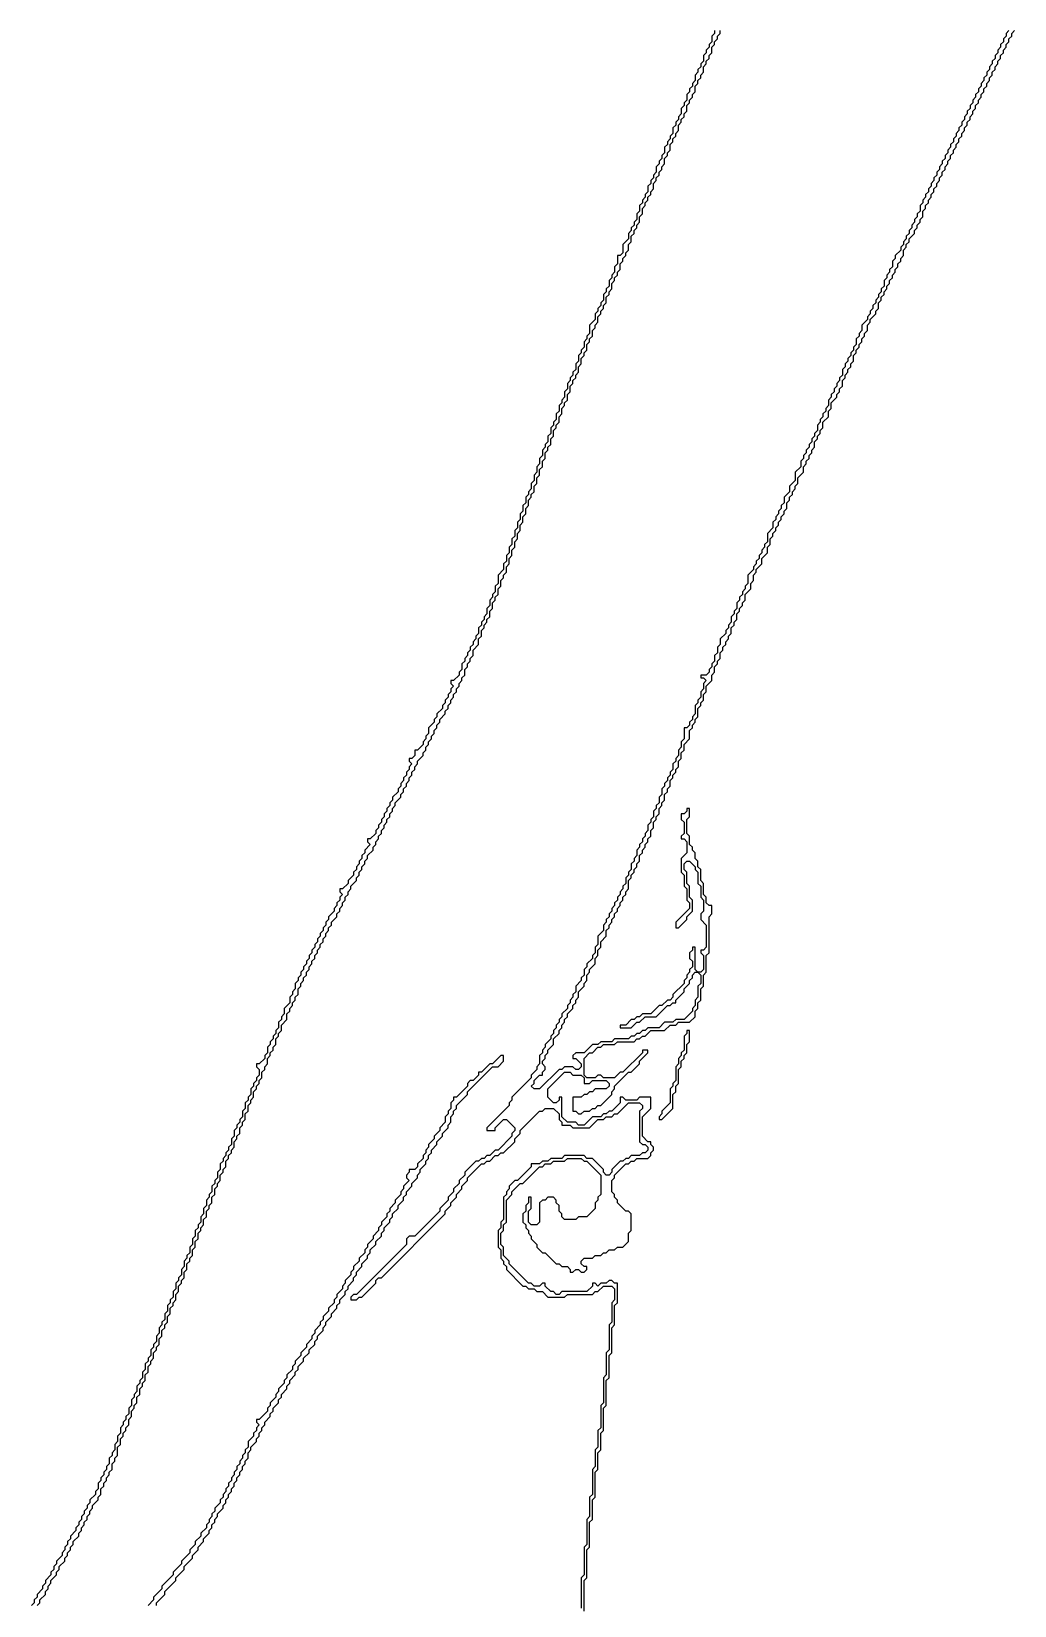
# Model space of a CAD drawing. Header units: metres. Extents: x 0 to 500, y 0 to 703.
# Drawn here: x 151.1 to 195.4, y 175.4 to 246.2 of the extents above; entities that cross this region are included whole.
import ezdxf

# ---------------------------------------------------------------- set-up
doc = ezdxf.new("R2010")
doc.units = ezdxf.units.M

msp = doc.modelspace()

# ---------------------------------------------------------------- linework, layer by layer
for points in [[(181.875, 246.25), (181.875, 246.125), (181.75, 246), (181.75, 245.75), (181.625, 245.625), (181.625, 245.5), (181.5, 245.375), (181.5, 245.25), (181.375, 245.125), (181.375, 244.875), (181.25, 244.75), (181.25, 244.625), (181.125, 244.5), (181.125, 244.375), (181, 244.25), (181, 244), (180.875, 243.875), (180.875, 243.75), (180.75, 243.625), (180.75, 243.5), (180.625, 243.375), (180.625, 243.125), (180.5, 243), (180.5, 242.875), (180.375, 242.75), (180.375, 242.5), (180.25, 242.375), (180.25, 242.25), (180.125, 242.125), (180.125, 242), (180, 241.875), (180, 241.625), (179.875, 241.5), (179.875, 241.375), (179.75, 241.25), (179.75, 241.125), (179.625, 241), (179.625, 240.75), (179.5, 240.625), (179.5, 240.5), (179.375, 240.375), (179.375, 240.25), (179.25, 240.125), (179.25, 239.875), (179.125, 239.75), (179.125, 239.625), (179, 239.5), (179, 239.375), (178.875, 239.25), (178.875, 239), (178.75, 238.875), (178.75, 238.75), (178.625, 238.625), (178.625, 238.5), (178.5, 238.375), (178.5, 238.125), (178.375, 238), (178.375, 237.75), (178.25, 237.625), (178.25, 237.5), (178.125, 237.375), (178.125, 237.25), (178, 237.125), (178, 236.875), (177.75, 236.625), (177.75, 236.25), (177.625, 236.125), (177.5, 236.125), (177.5, 235.75), (177.375, 235.625), (177.375, 235.375), (177.25, 235.25), (177.25, 235.125), (177.125, 235), (177.125, 234.75), (177, 234.625), (177, 234.5), (176.875, 234.375), (176.875, 234.125), (176.75, 234), (176.75, 233.875), (176.625, 233.75), (176.625, 233.625), (176.5, 233.5), (176.5, 233.25), (176.25, 233), (176.25, 232.625), (176.125, 232.5), (176.125, 232.375), (176, 232.25), (176, 232), (175.875, 231.875), (175.875, 231.75), (175.75, 231.625), (175.75, 231.375), (175.625, 231.25), (175.625, 231), (175.5, 230.875), (175.5, 230.75), (175.375, 230.625), (175.375, 230.5), (175.25, 230.375), (175.25, 230.125), (175.125, 230), (175.125, 229.75), (175, 229.625), (175, 229.5), (174.875, 229.375), (174.875, 229.125), (174.75, 229), (174.75, 228.75), (174.625, 228.625), (174.625, 228.5), (174.5, 228.375), (174.5, 228.125), (174.375, 228), (174.375, 227.75), (174.25, 227.625), (174.25, 227.5), (174.125, 227.375), (174.125, 227.125), (174, 227), (174, 226.75), (173.875, 226.625), (173.875, 226.375), (173.75, 226.25), (173.75, 226), (173.625, 225.875), (173.625, 225.625), (173.5, 225.5), (173.5, 225.375), (173.375, 225.25), (173.375, 225), (173.25, 224.875), (173.25, 224.625), (173.125, 224.5), (173.125, 224.25), (173, 224.125), (173, 223.875), (172.875, 223.75), (172.875, 223.5), (172.75, 223.375), (172.75, 223.125), (172.625, 223), (172.625, 222.75), (172.5, 222.625), (172.5, 222.375), (172.375, 222.25), (172.375, 222), (172.125, 221.75), (172.125, 221.375), (172, 221.25), (172, 221), (171.875, 220.875), (171.875, 220.75), (171.75, 220.625), (171.75, 220.375), (171.625, 220.25), (171.625, 220), (171.5, 219.875), (171.5, 219.75), (171.375, 219.625), (171.375, 219.5), (171.25, 219.375), (171.25, 219.125), (171.125, 219), (171.125, 218.875), (171, 218.75), (171, 218.625), (170.875, 218.5), (170.875, 218.375), (170.75, 218.25), (170.75, 218.125), (170.625, 218), (170.625, 217.875), (170.5, 217.75), (170.5, 217.5), (170.375, 217.375), (170.375, 217.25), (170.125, 217), (170, 217), (170, 216.875), (170.125, 216.75), (170, 216.625), (170, 216.5), (169.875, 216.375), (169.875, 216.25), (169.75, 216.125), (169.75, 216), (169.625, 215.875), (169.625, 215.75), (169.375, 215.5), (169.375, 215.375), (169.25, 215.25), (169.25, 215.125), (169, 214.875), (169, 214.625), (168.875, 214.5), (168.875, 214.375), (168.75, 214.25), (168.75, 214.125), (168.5, 213.875), (168.375, 213.875), (168.375, 213.625), (168.25, 213.5), (168.125, 213.5), (168.125, 213.375), (168.25, 213.25), (168.125, 213.125), (168.125, 213), (168, 212.875), (168, 212.75), (167.875, 212.625), (167.875, 212.5), (167.75, 212.375), (167.75, 212.25), (167.625, 212.125), (167.625, 212), (167.375, 211.75), (167.375, 211.625), (167.25, 211.5), (167.25, 211.375), (167.125, 211.25), (167.125, 211.125), (167, 211), (167, 210.875), (166.875, 210.75), (166.875, 210.625), (166.75, 210.5), (166.75, 210.375), (166.625, 210.25), (166.625, 210.125), (166.375, 209.875), (166.25, 209.875), (166.25, 209.75), (166.375, 209.625), (166.125, 209.375), (166.125, 209.25), (166, 209.125), (166, 209), (165.875, 208.875), (165.875, 208.75), (165.75, 208.625), (165.75, 208.5), (165.625, 208.375), (165.625, 208.25), (165.375, 208), (165.375, 207.875), (165.125, 207.625), (165, 207.625), (165, 207.5), (165.125, 207.375), (165, 207.25), (165, 207.125), (164.875, 207), (164.875, 206.875), (164.75, 206.75), (164.75, 206.625), (164.5, 206.375), (164.5, 206.25), (164.375, 206.125), (164.375, 206), (164.25, 205.875), (164.25, 205.75), (164.125, 205.625), (164.125, 205.5), (164, 205.375), (164, 205.25), (163.875, 205.125), (163.875, 205), (163.75, 204.875), (163.75, 204.75), (163.625, 204.625), (163.625, 204.5), (163.5, 204.375), (163.5, 204.25), (163.375, 204.125), (163.375, 204), (163.25, 203.875), (163.25, 203.75), (163.125, 203.625), (163.125, 203.5), (163, 203.375), (163, 203.125), (162.875, 203), (162.875, 202.875), (162.75, 202.75), (162.75, 202.5), (162.5, 202.25), (162.5, 202), (162.375, 201.875), (162.375, 201.75), (162.25, 201.625), (162.25, 201.375), (162.125, 201.25), (162.125, 201.125), (162, 201), (162, 200.875), (161.875, 200.75), (161.875, 200.625), (161.75, 200.5), (161.75, 200.25), (161.625, 200.125), (161.625, 200), (161.375, 199.75), (161.25, 199.75), (161.25, 199.625), (161.375, 199.5), (161.375, 199.25), (161.25, 199.125), (161.25, 199), (161.125, 198.875), (161.125, 198.75), (161, 198.625), (161, 198.375), (160.875, 198.25), (160.875, 198.125), (160.75, 198), (160.75, 197.75), (160.625, 197.625), (160.625, 197.375), (160.5, 197.25), (160.5, 197.125), (160.375, 197), (160.375, 196.875), (160.25, 196.75), (160.25, 196.5), (160.125, 196.375), (160.125, 196.125), (160, 196), (160, 195.875), (159.875, 195.75), (159.875, 195.625), (159.75, 195.5), (159.75, 195.375), (159.625, 195.25), (159.625, 195), (159.5, 194.875), (159.5, 194.625), (159.375, 194.5), (159.375, 194.375), (159.25, 194.25), (159.25, 194), (159.125, 193.875), (159.125, 193.75), (159, 193.625), (159, 193.375), (158.875, 193.25), (158.875, 193), (158.75, 192.875), (158.75, 192.625), (158.625, 192.5), (158.625, 192.375), (158.5, 192.25), (158.5, 192), (158.375, 191.875), (158.375, 191.625), (158.25, 191.5), (158.25, 191.25), (158.125, 191.125), (158.125, 191), (158, 190.875), (158, 190.625), (157.875, 190.5), (157.875, 190.25), (157.75, 190.125), (157.75, 190), (157.625, 189.875), (157.625, 189.625), (157.5, 189.5), (157.5, 189.25), (157.375, 189.125), (157.375, 189), (157.25, 188.875), (157.25, 188.625), (157.125, 188.5), (157.125, 188.25), (157, 188.125), (157, 188), (156.875, 187.875), (156.875, 187.625), (156.75, 187.5), (156.75, 187.25), (156.625, 187.125), (156.625, 187), (156.5, 186.875), (156.5, 186.625), (156.375, 186.5), (156.375, 186.375), (156.25, 186.25), (156.25, 186), (156.125, 185.875), (156.125, 185.625), (156, 185.5), (156, 185.375), (155.875, 185.25), (155.875, 185), (155.75, 184.875), (155.75, 184.75), (155.625, 184.625), (155.625, 184.375), (155.5, 184.25), (155.5, 184), (155.375, 183.875), (155.375, 183.75), (155.25, 183.625), (155.25, 183.5), (155.125, 183.375), (155.125, 183.125), (155, 183), (155, 182.75), (154.875, 182.625), (154.875, 182.375), (154.75, 182.25), (154.75, 182.125), (154.625, 182), (154.625, 181.75), (154.5, 181.625), (154.5, 181.5), (154.375, 181.375), (154.375, 181.25), (154.25, 181.125), (154.25, 181), (154.125, 180.875), (154.125, 180.625), (154, 180.5), (154, 180.375), (153.75, 180.125), (153.75, 180), (153.625, 179.875), (153.625, 179.75), (153.5, 179.625), (153.5, 179.5), (153.375, 179.375), (153.375, 179.25), (153.25, 179.125), (153.25, 179), (153.125, 178.875), (153.125, 178.75), (152.875, 178.5), (152.875, 178.375), (152.75, 178.25), (152.75, 178.125), (152.625, 178), (152.625, 177.875), (152.5, 177.75), (152.5, 177.625), (152.25, 177.375), (152.25, 177.25), (152.125, 177.125), (152.125, 177), (152, 176.875), (152, 176.75), (151.75, 176.5), (151.75, 176.375), (151.625, 176.25), (151.625, 176.125), (151.375, 175.875), (151.375, 175.75), (151.25, 175.625), (151.25, 175.5), (151.125, 175.375)], [(151.375, 175.375), (151.5, 175.5), (151.5, 175.625), (151.75, 175.875), (151.75, 176), (151.875, 176.125), (151.875, 176.25), (152, 176.375), (152, 176.5), (152.25, 176.75), (152.25, 176.875), (152.375, 177), (152.375, 177.125), (152.625, 177.375), (152.625, 177.5), (152.75, 177.625), (152.75, 177.75), (152.875, 177.875), (152.875, 178), (153, 178.125), (153, 178.25), (153.25, 178.5), (153.25, 178.625), (153.375, 178.75), (153.375, 178.875), (153.5, 179), (153.5, 179.125), (153.625, 179.25), (153.625, 179.375), (153.75, 179.5), (153.75, 179.625), (153.875, 179.75), (153.875, 179.875), (154.125, 180.125), (154.125, 180.25), (154.25, 180.375), (154.25, 180.625), (154.375, 180.75), (154.375, 180.875), (154.5, 181), (154.5, 181.125), (154.625, 181.25), (154.625, 181.375), (154.75, 181.5), (154.75, 181.75), (154.875, 181.875), (154.875, 182), (155, 182.125), (155, 182.5), (155.125, 182.625), (155.125, 182.875), (155.25, 183), (155.25, 183.125), (155.375, 183.25), (155.375, 183.375), (155.5, 183.5), (155.5, 183.75), (155.625, 183.875), (155.625, 184.125), (155.75, 184.25), (155.75, 184.375), (155.875, 184.5), (155.875, 184.75), (156, 184.875), (156, 185.125), (156.125, 185.25), (156.125, 185.375), (156.25, 185.5), (156.25, 185.75), (156.375, 185.875), (156.375, 186.125), (156.5, 186.25), (156.5, 186.375), (156.625, 186.5), (156.625, 186.75), (156.75, 186.875), (156.75, 187), (156.875, 187.125), (156.875, 187.375), (157, 187.5), (157, 187.75), (157.125, 187.875), (157.125, 188), (157.25, 188.125), (157.25, 188.375), (157.375, 188.5), (157.375, 188.75), (157.5, 188.875), (157.5, 189), (157.625, 189.125), (157.625, 189.375), (157.75, 189.5), (157.75, 189.75), (157.875, 189.875), (157.875, 190), (158, 190.125), (158, 190.375), (158.125, 190.5), (158.125, 190.75), (158.25, 190.875), (158.25, 191), (158.375, 191.125), (158.375, 191.375), (158.5, 191.5), (158.5, 191.75), (158.625, 191.875), (158.625, 192.125), (158.75, 192.25), (158.75, 192.375), (158.875, 192.5), (158.875, 192.75), (159, 192.875), (159, 193.125), (159.125, 193.25), (159.125, 193.375), (159.25, 193.5), (159.25, 193.75), (159.375, 193.875), (159.375, 194.125), (159.5, 194.25), (159.5, 194.375), (159.625, 194.5), (159.625, 194.75), (159.75, 194.875), (159.75, 195), (159.875, 195.125), (159.875, 195.375), (160, 195.5), (160, 195.625), (160.125, 195.75), (160.125, 195.875), (160.25, 196), (160.25, 196.25), (160.375, 196.375), (160.375, 196.5), (160.5, 196.625), (160.5, 196.875), (160.625, 197), (160.625, 197.125), (160.75, 197.25), (160.75, 197.5), (160.875, 197.625), (160.875, 197.875), (161, 198), (161, 198.125), (161.125, 198.25), (161.125, 198.5), (161.25, 198.625), (161.25, 198.75), (161.375, 198.875), (161.375, 199), (161.5, 199.125), (161.5, 199.375), (161.625, 199.5), (161.625, 199.625), (161.75, 199.75), (161.75, 200), (161.875, 200.125), (161.875, 200.25), (162, 200.375), (162, 200.5), (162.125, 200.625), (162.125, 200.875), (162.25, 201), (162.25, 201.125), (162.375, 201.25), (162.375, 201.5), (162.625, 201.75), (162.625, 202), (162.75, 202.125), (162.75, 202.25), (162.875, 202.375), (162.875, 202.5), (163, 202.625), (163, 202.75), (163.125, 202.875), (163.125, 203.125), (163.25, 203.25), (163.25, 203.375), (163.375, 203.5), (163.375, 203.625), (163.5, 203.75), (163.5, 203.875), (163.625, 204), (163.625, 204.125), (163.75, 204.25), (163.75, 204.375), (163.875, 204.5), (163.875, 204.625), (164, 204.75), (164, 204.875), (164.125, 205), (164.125, 205.125), (164.25, 205.25), (164.25, 205.375), (164.375, 205.5), (164.375, 205.625), (164.5, 205.75), (164.5, 205.875), (164.625, 206), (164.625, 206.125), (164.875, 206.375), (164.875, 206.5), (165, 206.625), (165, 206.75), (165.125, 206.875), (165.125, 207), (165.25, 207.125), (165.25, 207.25), (165.375, 207.375), (165.375, 207.5), (165.5, 207.625), (165.5, 207.75), (165.75, 208), (165.75, 208.125), (165.875, 208.25), (165.875, 208.375), (166, 208.5), (166, 208.625), (166.125, 208.75), (166.125, 208.875), (166.25, 209), (166.25, 209.125), (166.5, 209.375), (166.5, 209.5), (166.625, 209.625), (166.625, 209.75), (166.75, 209.875), (166.75, 210), (166.875, 210.125), (166.875, 210.25), (167, 210.375), (167, 210.5), (167.125, 210.625), (167.125, 210.75), (167.25, 210.875), (167.25, 211), (167.375, 211.125), (167.375, 211.25), (167.5, 211.375), (167.5, 211.5), (167.75, 211.75), (167.75, 211.875), (167.875, 212), (167.875, 212.125), (168, 212.25), (168, 212.375), (168.125, 212.5), (168.125, 212.625), (168.25, 212.75), (168.25, 212.875), (168.375, 213), (168.375, 213.125), (168.5, 213.25), (168.5, 213.375), (168.75, 213.625), (168.75, 213.75), (168.875, 213.875), (168.875, 214), (169, 214.125), (169, 214.25), (169.125, 214.375), (169.125, 214.5), (169.25, 214.625), (169.25, 214.75), (169.375, 214.875), (169.375, 215), (169.5, 215.125), (169.5, 215.25), (169.75, 215.5), (169.75, 215.625), (169.875, 215.75), (169.875, 215.875), (170, 216), (170, 216.125), (170.125, 216.25), (170.125, 216.375), (170.25, 216.5), (170.25, 216.625), (170.375, 216.75), (170.375, 216.875), (170.5, 217), (170.5, 217.125), (170.625, 217.25), (170.625, 217.5), (170.75, 217.625), (170.75, 217.75), (170.875, 217.875), (170.875, 218), (171, 218.125), (171, 218.375), (171.25, 218.625), (171.25, 218.875), (171.375, 219), (171.375, 219.25), (171.5, 219.375), (171.5, 219.5), (171.625, 219.625), (171.625, 219.75), (171.75, 219.875), (171.75, 220.125), (171.875, 220.25), (171.875, 220.5), (172, 220.625), (172, 220.75), (172.125, 220.875), (172.125, 221.125), (172.25, 221.25), (172.25, 221.5), (172.375, 221.625), (172.375, 221.75), (172.5, 221.875), (172.5, 222.125), (172.625, 222.25), (172.625, 222.5), (172.75, 222.625), (172.75, 222.875), (172.875, 223), (172.875, 223.25), (173, 223.375), (173, 223.625), (173.125, 223.75), (173.125, 224), (173.25, 224.125), (173.25, 224.375), (173.375, 224.5), (173.375, 224.75), (173.5, 224.875), (173.5, 225.125), (173.625, 225.25), (173.625, 225.375), (173.75, 225.5), (173.75, 225.75), (173.875, 225.875), (173.875, 226.125), (174, 226.25), (174, 226.5), (174.125, 226.625), (174.125, 226.875), (174.25, 227), (174.25, 227.25), (174.375, 227.375), (174.375, 227.5), (174.5, 227.625), (174.5, 227.875), (174.625, 228), (174.625, 228.25), (174.75, 228.375), (174.75, 228.5), (174.875, 228.625), (174.875, 228.875), (175, 229), (175, 229.25), (175.125, 229.375), (175.125, 229.5), (175.25, 229.625), (175.25, 229.875), (175.375, 230), (175.375, 230.25), (175.5, 230.375), (175.5, 230.5), (175.625, 230.625), (175.625, 230.75), (175.75, 230.875), (175.75, 231.125), (175.875, 231.25), (175.875, 231.5), (176, 231.625), (176, 231.75), (176.125, 231.875), (176.125, 232.125), (176.25, 232.25), (176.25, 232.375), (176.375, 232.5), (176.375, 232.75), (176.5, 232.875), (176.5, 233), (176.625, 233.125), (176.625, 233.375), (176.75, 233.5), (176.75, 233.625), (176.875, 233.75), (176.875, 233.875), (177, 234), (177, 234.25), (177.125, 234.375), (177.125, 234.5), (177.25, 234.625), (177.25, 234.875), (177.375, 235), (177.375, 235.125), (177.5, 235.25), (177.5, 235.375), (177.625, 235.5), (177.625, 235.75), (177.75, 235.875), (177.75, 236), (177.875, 236.125), (177.875, 236.25), (178, 236.375), (178, 236.625), (178.125, 236.75), (178.125, 237), (178.25, 237.125), (178.25, 237.25), (178.375, 237.375), (178.375, 237.5), (178.5, 237.625), (178.5, 237.875), (178.625, 238), (178.625, 238.25), (178.75, 238.375), (178.75, 238.5), (178.875, 238.625), (178.875, 238.75), (179, 238.875), (179, 239), (179.125, 239.125), (179.125, 239.375), (179.25, 239.5), (179.25, 239.625), (179.375, 239.75), (179.375, 239.875), (179.5, 240), (179.5, 240.125), (179.625, 240.25), (179.625, 240.5), (179.75, 240.625), (179.75, 240.75), (179.875, 240.875), (179.875, 241.125), (180, 241.25), (180, 241.375), (180.125, 241.5), (180.125, 241.625), (180.25, 241.75), (180.25, 242), (180.375, 242.125), (180.375, 242.25), (180.5, 242.375), (180.5, 242.5), (180.625, 242.625), (180.625, 242.875), (180.75, 243), (180.75, 243.125), (180.875, 243.25), (180.875, 243.375), (181, 243.5), (181, 243.75), (181.125, 243.875), (181.125, 244), (181.25, 244.125), (181.25, 244.25), (181.375, 244.375), (181.375, 244.625), (181.5, 244.75), (181.5, 244.875), (181.625, 245), (181.625, 245.125), (181.75, 245.25), (181.75, 245.5), (181.875, 245.625), (181.875, 245.75), (182, 245.875), (182, 246), (182.125, 246.125), (182.125, 246.25)], [(195.125, 246.25), (195, 246.125), (195, 246), (194.875, 245.875), (194.875, 245.75), (194.75, 245.625), (194.75, 245.5), (194.625, 245.375), (194.625, 245.25), (194.5, 245.125), (194.5, 245), (194.375, 244.875), (194.375, 244.75), (194.25, 244.625), (194.25, 244.5), (194.125, 244.375), (194.125, 244.25), (194, 244.125), (194, 244), (193.875, 243.875), (193.875, 243.75), (193.75, 243.625), (193.75, 243.5), (193.625, 243.375), (193.625, 243.25), (193.5, 243.125), (193.5, 243), (193.375, 242.875), (193.375, 242.75), (193.25, 242.625), (193.25, 242.5), (193.125, 242.375), (193.125, 242.25), (193, 242.125), (193, 242), (192.875, 241.875), (192.875, 241.75), (192.75, 241.625), (192.75, 241.5), (192.625, 241.375), (192.625, 241.25), (192.5, 241.125), (192.5, 241), (192.375, 240.875), (192.375, 240.75), (192.25, 240.625), (192.25, 240.5), (192.125, 240.375), (192.125, 240.25), (192, 240.125), (192, 240), (191.875, 239.875), (191.875, 239.75), (191.75, 239.625), (191.75, 239.5), (191.625, 239.375), (191.625, 239.25), (191.5, 239.125), (191.5, 239), (191.375, 238.875), (191.375, 238.75), (191.25, 238.625), (191.25, 238.5), (191.125, 238.375), (191.125, 238.125), (191, 238), (191, 237.875), (190.875, 237.75), (190.875, 237.625), (190.75, 237.5), (190.75, 237.375), (190.625, 237.25), (190.625, 237.125), (190.5, 237), (190.5, 236.875), (190.375, 236.75), (190.375, 236.625), (190.25, 236.5), (190.25, 236.375), (190, 236.125), (190, 236), (189.875, 235.875), (189.875, 235.625), (189.75, 235.5), (189.75, 235.375), (189.625, 235.25), (189.625, 235.125), (189.5, 235), (189.5, 234.75), (189.375, 234.625), (189.375, 234.5), (189.25, 234.375), (189.25, 234.25), (189.125, 234.125), (189.125, 234), (189, 233.875), (189, 233.75), (188.875, 233.625), (188.875, 233.5), (188.75, 233.375), (188.75, 233.25), (188.5, 233), (188.5, 232.75), (188.375, 232.625), (188.375, 232.5), (188.25, 232.375), (188.25, 232.125), (188.125, 232), (188.125, 231.875), (188, 231.75), (188, 231.625), (187.875, 231.5), (187.875, 231.375), (187.75, 231.25), (187.75, 231.125), (187.625, 231), (187.625, 230.75), (187.5, 230.625), (187.5, 230.5), (187.375, 230.375), (187.375, 230.25), (187.25, 230.125), (187.25, 230), (187.125, 229.875), (187.125, 229.75), (187, 229.625), (187, 229.375), (186.875, 229.25), (186.875, 229.125), (186.75, 229), (186.75, 228.875), (186.625, 228.75), (186.625, 228.625), (186.5, 228.5), (186.5, 228.25), (186.375, 228.125), (186.375, 228), (186.25, 227.875), (186.25, 227.75), (186.125, 227.625), (186.125, 227.5), (186, 227.375), (186, 227.25), (185.875, 227.125), (185.875, 227), (185.75, 226.875), (185.75, 226.625), (185.5, 226.375), (185.5, 226), (185.25, 225.75), (185.25, 225.5), (185, 225.25), (185, 225), (184.875, 224.875), (184.875, 224.75), (184.75, 224.625), (184.75, 224.5), (184.625, 224.375), (184.625, 224.25), (184.5, 224.125), (184.5, 223.875), (184.25, 223.625), (184.25, 223.25), (184.125, 223.125), (184.125, 223), (184, 222.875), (184, 222.75), (183.875, 222.625), (183.875, 222.5), (183.75, 222.375), (183.75, 222.25), (183.625, 222.125), (183.625, 222), (183.375, 221.75), (183.375, 221.375), (183.25, 221.25), (183.25, 221.125), (183.125, 221), (183.125, 220.875), (183, 220.75), (183, 220.625), (182.875, 220.5), (182.875, 220.25), (182.75, 220.125), (182.75, 220), (182.625, 219.875), (182.625, 219.625), (182.5, 219.5), (182.5, 219.375), (182.375, 219.25), (182.375, 219.125), (182.125, 218.875), (182.125, 218.625), (182, 218.5), (182, 218.25), (181.875, 218.125), (181.875, 217.875), (181.75, 217.75), (181.75, 217.625), (181.625, 217.5), (181.625, 217.375), (181.5, 217.25), (181.25, 217.25), (181.25, 217.125), (181.375, 217.125), (181.5, 217), (181.375, 216.875), (181.375, 216.625), (181.25, 216.5), (181.25, 216.25), (181.125, 216.125), (181.125, 216), (181, 215.875), (181, 215.5), (180.875, 215.375), (180.875, 215.25), (180.75, 215.125), (180.75, 215), (180.625, 214.875), (180.5, 214.875), (180.5, 214.375), (180.375, 214.25), (180.375, 214), (180.25, 213.875), (180.25, 213.625), (180.125, 213.5), (180.125, 213.375), (180, 213.25), (180, 213), (179.875, 212.875), (179.875, 212.75), (179.75, 212.625), (179.75, 212.5), (179.625, 212.375), (179.625, 212.25), (179.5, 212.125), (179.5, 211.875), (179.375, 211.75), (179.375, 211.5), (179.25, 211.375), (179.25, 211.25), (179.125, 211.125), (179.125, 210.875), (179, 210.75), (179, 210.625), (178.875, 210.5), (178.875, 210.25), (178.75, 210.125), (178.75, 210), (178.625, 209.875), (178.625, 209.75), (178.5, 209.625), (178.5, 209.5), (178.375, 209.375), (178.375, 209.125), (178.25, 209), (178.25, 208.875), (178.125, 208.75), (178.125, 208.5), (178, 208.375), (178, 208.25), (177.875, 208.125), (177.875, 207.875), (177.75, 207.75), (177.75, 207.625), (177.625, 207.5), (177.625, 207.375), (177.5, 207.25), (177.5, 207.125), (177.375, 207), (177.375, 206.875), (177.25, 206.75), (177.25, 206.625), (177.125, 206.5), (177.125, 206.375), (177, 206.25), (177, 206.125), (176.875, 206), (176.875, 205.75), (176.625, 205.5), (176.625, 205.125), (176.5, 205), (176.5, 204.75), (176.375, 204.625), (176.375, 204.5), (176.125, 204.25), (176.125, 204.125), (176, 204), (176, 203.75), (175.875, 203.625), (175.875, 203.5), (175.625, 203.25), (175.625, 203), (175.5, 202.875), (175.5, 202.75), (175.375, 202.625), (175.375, 202.5), (175.25, 202.375), (175.25, 202.25), (175, 202), (175, 201.875), (174.875, 201.75), (174.875, 201.625), (174.75, 201.5), (174.75, 201.375), (174.625, 201.25), (174.625, 201.125), (174.5, 201), (174.5, 200.875), (174.25, 200.625), (174.25, 200.5), (174.125, 200.375), (174.125, 200.25), (174, 200.125), (174, 199.75), (173.875, 199.625), (173.875, 199.5), (173.625, 199.25), (173.625, 199.125), (172.75, 198.25), (172.75, 198.125), (172.625, 198), (172.625, 197.875), (171.625, 196.875), (171.625, 196.75), (172, 196.75), (172, 196.875), (172.375, 197.25), (172.5, 197.25), (172.875, 196.875), (172.875, 196.75), (172.75, 196.625), (172.75, 196.5), (172.125, 195.875), (172, 195.875), (171.75, 195.625), (171.625, 195.625), (171.5, 195.5), (171.375, 195.5), (171.25, 195.375), (171.125, 195.375), (170.625, 194.875), (170.625, 194.75), (170.375, 194.5), (170.375, 194.375), (170.125, 194.125), (170.125, 194), (169.875, 193.75), (169.875, 193.625), (169.5, 193.25), (169.5, 193.125), (168.375, 192), (168.125, 192), (168, 191.875), (168, 191.625), (165.75, 189.375), (165.625, 189.375), (165.5, 189.25), (165.5, 189.125), (165.75, 189.125), (165.875, 189.25), (166, 189.25), (166.625, 189.875), (166.625, 190), (166.75, 190.125), (166.875, 190.125), (169.75, 193), (169.75, 193.125), (170, 193.375), (170, 193.5), (170.25, 193.75), (170.25, 193.875), (170.5, 194.125), (170.5, 194.25), (170.75, 194.5), (170.75, 194.625), (171.375, 195.25), (171.5, 195.25), (171.625, 195.375), (171.75, 195.375), (172, 195.625), (172.125, 195.625), (172.25, 195.75), (172.375, 195.75), (172.875, 196.25), (172.875, 196.375), (173.125, 196.625), (173.125, 196.75), (174, 197.625), (174.125, 197.625), (174.25, 197.75), (174.625, 197.75), (174.875, 197.5), (174.875, 197.25), (175, 197.125), (175, 197), (175.375, 197), (175.5, 196.875), (176.25, 196.875), (176.625, 197.25), (176.875, 197.25), (177, 197.375), (177.25, 197.375), (177.375, 197.5), (177.5, 197.5), (178, 198), (178.5, 198), (178.625, 197.875), (178.625, 197.75), (178.5, 197.625), (178.5, 196.25), (178.625, 196.125), (178.75, 196.125), (178.875, 196), (178.875, 195.875), (178.75, 195.75), (178.625, 195.75), (178.5, 195.625), (178.125, 195.625), (178, 195.5), (177.875, 195.5), (177.75, 195.375), (177.625, 195.375), (177.25, 195), (177.25, 194.875), (177.125, 194.75), (177, 194.75), (176.875, 194.875), (176.875, 195), (176.375, 195.5), (176.125, 195.5), (176, 195.625), (175.125, 195.625), (175, 195.5), (174.5, 195.5), (174.375, 195.375), (174.125, 195.375), (174, 195.25), (173.625, 195.25), (173.625, 195.125), (173, 194.5), (172.875, 194.5), (172.625, 194.25), (172.625, 194.125), (172.5, 194), (172.5, 193.875), (172.375, 193.75), (172.375, 192.75), (172.25, 192.625), (172.25, 192.375), (172.125, 192.25), (172.125, 191.5), (172.25, 191.375), (172.25, 191), (172.375, 190.875), (172.375, 190.75), (172.5, 190.625), (172.5, 190.5), (173.25, 189.75), (173.375, 189.75), (173.5, 189.625), (173.75, 189.625), (173.875, 189.5), (174.125, 189.5), (174.375, 189.25), (175.125, 189.25), (175.25, 189.375), (176.375, 189.375), (176.5, 189.5), (176.625, 189.5), (176.875, 189.75), (177.25, 189.75), (177.375, 189.625), (177.375, 189.125), (177.25, 189), (177.25, 188.125), (177.125, 188), (177.125, 186.875), (177, 186.75), (177, 185.75), (176.875, 185.625), (176.875, 184.5), (176.75, 184.375), (176.75, 183.375), (176.625, 183.25), (176.625, 182.5), (176.5, 182.375), (176.5, 181.625), (176.375, 181.5), (176.375, 180.375), (176.25, 180.25), (176.25, 179.375), (176.125, 179.25), (176.125, 178.125), (176, 178), (176, 176.75), (175.875, 176.625), (175.875, 175.25)], [(176, 175.125), (176, 176.5), (176.125, 176.625), (176.125, 177.875), (176.25, 178), (176.25, 179.125), (176.375, 179.25), (176.375, 180.125), (176.5, 180.25), (176.5, 181.375), (176.625, 181.5), (176.625, 182.25), (176.75, 182.375), (176.75, 183.125), (176.875, 183.25), (176.875, 184.25), (177, 184.375), (177, 185.5), (177.125, 185.625), (177.125, 186.625), (177.25, 186.75), (177.25, 187.875), (177.375, 188), (177.375, 188.875), (177.5, 189), (177.5, 189.875), (177.375, 189.875), (177.25, 190), (177.125, 190), (177, 189.875), (176.75, 189.875), (176.625, 189.75), (176.5, 189.875), (176.375, 189.875), (176.375, 189.75), (176.125, 189.5), (175, 189.5), (174.875, 189.375), (174.75, 189.375), (174.625, 189.5), (174.5, 189.5), (174.25, 189.75), (174.25, 189.875), (174.125, 189.875), (174, 189.75), (173.75, 189.75), (173.625, 189.875), (173.5, 189.875), (172.625, 190.75), (172.625, 190.875), (172.375, 191.125), (172.375, 191.5), (172.25, 191.625), (172.25, 192.125), (172.375, 192.25), (172.375, 192.5), (172.5, 192.625), (172.5, 193.625), (172.75, 193.875), (172.75, 194), (173.125, 194.375), (173.25, 194.375), (174, 195.125), (174.125, 195.125), (174.25, 195.25), (174.5, 195.25), (174.625, 195.375), (175.125, 195.375), (175.25, 195.5), (175.875, 195.5), (176, 195.375), (176.125, 195.375), (176.75, 194.75), (176.75, 193.875), (176.625, 193.75), (176.625, 193.625), (176.5, 193.5), (176.5, 193.25), (176.125, 192.875), (175.75, 192.875), (175.625, 192.75), (175.125, 192.75), (175, 192.875), (175, 193), (174.875, 193.125), (174.875, 193.375), (174.75, 193.5), (174.75, 193.625), (174.625, 193.75), (174.375, 193.75), (174.25, 193.625), (174.125, 193.625), (174, 193.5), (174, 192.625), (173.875, 192.5), (173.625, 192.5), (173.5, 192.625), (173.5, 193.125), (173.625, 193.25), (173.625, 193.75), (173.5, 193.75), (173.5, 193.5), (173.375, 193.375), (173.375, 193.125), (173.25, 193), (173.25, 192.625), (173.375, 192.5), (173.375, 192.375), (173.5, 192.25), (173.5, 192.125), (173.625, 192), (173.625, 191.875), (173.875, 191.625), (173.875, 191.5), (174.125, 191.25), (174.25, 191.25), (174.75, 190.75), (174.875, 190.75), (175, 190.625), (175.25, 190.625), (175.375, 190.5), (175.375, 190.375), (175.5, 190.375), (175.625, 190.5), (175.75, 190.5), (175.875, 190.375), (176, 190.375), (176.125, 190.5), (176.125, 190.625), (176, 190.625), (175.875, 190.75), (175.875, 190.875), (176, 191), (176.375, 191), (176.5, 191.125), (176.75, 191.125), (176.875, 191.25), (177, 191.25), (177.125, 191.375), (177.375, 191.375), (177.5, 191.5), (177.75, 191.5), (178, 191.75), (178, 192.125), (178.125, 192.25), (178.125, 193), (178, 193.125), (177.875, 193.125), (177.5, 193.5), (177.5, 193.625), (177.375, 193.75), (177.375, 193.875), (177.25, 194), (177.25, 194.5), (177.375, 194.625), (177.375, 194.75), (177.875, 195.25), (178, 195.25), (178.125, 195.375), (178.25, 195.375), (178.375, 195.5), (178.875, 195.5), (179, 195.625), (179, 195.75), (179.125, 195.875), (179.125, 196), (179, 196.125), (179, 196.25), (178.875, 196.25), (178.625, 196.5), (178.625, 197.375), (179, 197.75), (179, 198.25), (178.5, 198.25), (178.375, 198.125), (177.875, 198.125), (177.75, 198.25), (177.625, 198.25), (177.625, 198), (177.25, 197.625), (177.125, 197.625), (177, 197.5), (176.875, 197.5), (176.75, 197.375), (176.375, 197.375), (176, 197), (175.75, 197), (175.625, 197.125), (175.25, 197.125), (175, 197.375), (175, 198.25), (174.875, 198.25), (174.875, 198.125), (174.75, 198), (174.625, 198), (174.375, 198.25), (174.375, 198.625), (175.125, 199.375), (175.375, 199.375), (175.5, 199.25), (175.875, 199.25), (176, 199.125), (176, 198.875), (176.25, 198.875), (176.375, 199), (177, 199), (177.125, 198.875), (177.125, 198.75), (177, 198.625), (176.5, 198.625), (176.375, 198.5), (176.25, 198.5), (176.125, 198.375), (176, 198.375), (175.875, 198.25), (175.5, 198.25), (175.5, 197.625), (175.625, 197.625), (175.75, 197.5), (175.875, 197.5), (176, 197.625), (176.25, 197.625), (176.375, 197.75), (176.5, 197.75), (176.625, 197.875), (176.75, 197.875), (177.25, 198.375), (177.25, 198.5), (177.375, 198.625), (177.375, 198.75), (178, 199.375), (178.125, 199.375), (178.5, 199.75), (178.5, 199.875), (178.875, 200.25), (178.875, 200.375), (178.625, 200.375), (178.625, 200.25), (177.75, 199.375), (177.625, 199.375), (177.375, 199.125), (176.875, 199.125), (176.75, 199.25), (176.625, 199.25), (176.5, 199.125), (176.125, 199.125), (176, 199.25), (176, 200), (176.25, 200.25), (176.375, 200.25), (176.625, 200.5), (176.75, 200.5), (176.875, 200.625), (177.375, 200.625), (177.5, 200.75), (178.25, 200.75), (178.375, 200.875), (178.5, 200.875), (178.625, 201), (178.75, 201), (179, 201.25), (179.625, 201.25), (179.875, 201.5), (180.125, 201.5), (180.25, 201.625), (180.75, 201.625), (181, 201.875), (181, 202.125), (181.125, 202.25), (181.125, 202.5), (181.25, 202.625), (181.25, 203.125), (181.375, 203.25), (181.375, 203.75), (181.5, 203.875), (181.5, 204.625), (181.625, 204.75), (181.625, 206.375), (181.75, 206.5), (181.75, 206.875), (181.625, 206.875), (181.5, 207), (181.5, 207.25), (181.375, 207.375), (181.375, 207.875), (181.25, 208), (181.25, 208.5), (181.125, 208.625), (181.125, 208.875), (181, 209), (181, 209.25), (180.875, 209.375), (180.875, 209.5), (180.75, 209.625), (180.75, 210), (180.625, 210.125), (180.625, 210.75), (180.75, 210.875), (180.75, 211.25), (180.625, 211.25), (180.625, 211.125), (180.5, 211), (180.375, 211), (180.375, 210.75), (180.5, 210.625), (180.5, 210.125), (180.375, 210), (180.375, 209.875), (180.5, 209.875), (180.625, 209.75), (180.625, 209.25), (180.375, 209), (180.375, 208.375), (180.5, 208.25), (180.5, 207.75), (180.625, 207.625), (180.625, 207.125), (180.75, 207), (180.75, 206.75), (180.125, 206.125), (180.125, 205.875), (180.25, 205.875), (180.625, 206.25), (180.625, 206.375), (180.875, 206.625), (180.875, 207.125), (180.75, 207.25), (180.75, 207.75), (180.625, 207.875), (180.625, 208.375), (180.5, 208.5), (180.5, 208.75), (180.625, 208.875), (180.75, 208.875), (181, 208.625), (181, 208.5), (181.125, 208.375), (181.125, 207.875), (181.25, 207.75), (181.25, 207.25), (181.375, 207.125), (181.375, 206.625), (181.25, 206.5), (181.25, 206.25), (181.5, 206), (181.5, 205), (181.375, 204.875), (181.25, 204.875), (181.25, 204.75), (181.375, 204.625), (181.375, 204), (181.25, 203.875), (181.125, 203.875), (181, 204), (181, 205), (180.875, 205), (180.875, 204.875), (180.75, 204.75), (180.75, 204.5), (180.875, 204.375), (180.875, 204.125), (180.75, 204), (180.75, 203.875), (180.625, 203.75), (180.625, 203.625), (180.5, 203.5), (180.5, 203.375), (180, 202.875), (180, 202.75), (179.875, 202.625), (179.75, 202.625), (179.5, 202.375), (179.375, 202.375), (179, 202), (178.625, 202), (178.5, 201.875), (178.375, 201.875), (178.25, 201.75), (178.125, 201.75), (177.875, 201.5), (177.625, 201.5), (177.625, 201.375), (178.125, 201.375), (178.375, 201.625), (178.5, 201.625), (178.75, 201.875), (179.25, 201.875), (179.75, 202.375), (179.875, 202.375), (180, 202.5), (180.125, 202.5), (180.125, 202.625), (180.5, 203), (180.5, 203.125), (180.75, 203.375), (180.75, 203.5), (180.875, 203.625), (180.875, 203.75), (181, 203.875), (181.125, 203.875), (181.25, 203.75), (181.25, 203.375), (181.125, 203.25), (181.125, 202.75), (181, 202.625), (181, 202.375), (180.875, 202.25), (180.875, 202.125), (180.5, 201.75), (180.125, 201.75), (180, 201.625), (179.625, 201.625), (179.375, 201.375), (178.875, 201.375), (178.75, 201.25), (178.625, 201.25), (178.5, 201.125), (178.375, 201.125), (178.25, 201), (178.125, 201), (178, 200.875), (177.375, 200.875), (177.25, 200.75), (176.75, 200.75), (176.625, 200.625), (176.375, 200.625), (176, 200.25), (175.625, 200.25), (175.5, 200.125), (175.5, 200), (175.625, 200), (175.875, 199.75), (175.875, 199.625), (175.75, 199.5), (175.625, 199.5), (175.5, 199.625), (175.125, 199.625), (175, 199.5), (174.875, 199.5), (174, 198.625), (173.75, 198.625), (173.625, 198.75), (173.75, 198.875), (173.75, 199), (174, 199.25), (174.125, 199.25), (174.125, 199.375), (174.25, 199.5), (174.25, 199.625), (174.125, 199.75), (174.125, 199.875), (174.25, 200), (174.25, 200.125), (174.375, 200.25), (174.375, 200.375), (174.625, 200.625), (174.625, 200.875), (174.875, 201.125), (174.875, 201.25), (175, 201.375), (175, 201.5), (175.125, 201.625), (175.125, 201.75), (175.25, 201.875), (175.25, 202), (175.5, 202.25), (175.5, 202.375), (175.625, 202.5), (175.625, 202.625), (175.75, 202.75), (175.75, 203), (176, 203.25), (176, 203.375), (176.125, 203.5), (176.125, 203.75), (176.25, 203.875), (176.25, 204), (176.5, 204.25), (176.5, 204.5), (176.625, 204.625), (176.625, 204.875), (176.75, 205), (176.75, 205.25), (177, 205.5), (177, 205.75), (177.125, 205.875), (177.125, 206), (177.25, 206.125), (177.25, 206.25), (177.375, 206.375), (177.375, 206.5), (177.5, 206.625), (177.5, 206.75), (177.625, 206.875), (177.625, 207), (177.75, 207.125), (177.75, 207.25), (177.875, 207.375), (177.875, 207.5), (178, 207.625), (178, 208), (178.125, 208.125), (178.125, 208.25), (178.25, 208.375), (178.25, 208.5), (178.375, 208.625), (178.375, 208.75), (178.5, 208.875), (178.5, 209.125), (178.625, 209.25), (178.625, 209.375), (178.75, 209.5), (178.75, 209.625), (178.875, 209.75), (178.875, 209.875), (179, 210), (179, 210.25), (179.125, 210.375), (179.125, 210.625), (179.25, 210.75), (179.25, 210.875), (179.375, 211), (179.375, 211.25), (179.5, 211.375), (179.5, 211.5), (179.625, 211.625), (179.625, 211.875), (179.75, 212), (179.75, 212.125), (179.875, 212.25), (179.875, 212.5), (180, 212.625), (180, 212.75), (180.125, 212.875), (180.125, 213), (180.25, 213.125), (180.25, 213.375), (180.375, 213.5), (180.375, 213.75), (180.5, 213.875), (180.5, 214.125), (180.75, 214.375), (180.75, 214.75), (180.875, 214.875), (180.875, 215), (181, 215.125), (181, 215.25), (181.125, 215.375), (181.125, 215.75), (181.25, 215.875), (181.25, 216), (181.375, 216.125), (181.375, 216.375), (181.5, 216.5), (181.5, 216.75), (181.75, 217), (181.75, 217.25), (181.875, 217.375), (181.875, 217.625), (182, 217.75), (182, 217.875), (182.125, 218), (182.125, 218.25), (182.25, 218.375), (182.25, 218.5), (182.375, 218.625), (182.375, 218.75), (182.5, 218.875), (182.5, 219), (182.625, 219.125), (182.625, 219.375), (182.75, 219.5), (182.75, 219.625), (182.875, 219.75), (182.875, 220), (183, 220.125), (183, 220.25), (183.125, 220.375), (183.125, 220.5), (183.25, 220.625), (183.25, 220.875), (183.5, 221.125), (183.5, 221.375), (183.625, 221.5), (183.625, 221.75), (183.75, 221.875), (183.75, 222), (184, 222.25), (184, 222.5), (184.25, 222.75), (184.25, 223), (184.375, 223.125), (184.375, 223.375), (184.5, 223.5), (184.5, 223.625), (184.625, 223.75), (184.625, 223.875), (184.75, 224), (184.75, 224.125), (184.875, 224.25), (184.875, 224.375), (185, 224.5), (185, 224.625), (185.125, 224.75), (185.125, 225), (185.25, 225.125), (185.25, 225.25), (185.375, 225.375), (185.375, 225.5), (185.5, 225.625), (185.5, 225.75), (185.625, 225.875), (185.625, 226.125), (185.875, 226.375), (185.875, 226.625), (186, 226.75), (186, 226.875), (186.125, 227), (186.125, 227.125), (186.25, 227.25), (186.25, 227.375), (186.375, 227.5), (186.375, 227.75), (186.5, 227.875), (186.5, 228), (186.625, 228.125), (186.625, 228.25), (186.75, 228.375), (186.75, 228.625), (187, 228.875), (187, 229.125), (187.125, 229.25), (187.125, 229.5), (187.375, 229.75), (187.375, 229.875), (187.5, 230), (187.5, 230.125), (187.625, 230.25), (187.625, 230.5), (187.75, 230.625), (187.75, 230.75), (187.875, 230.875), (187.875, 231), (188, 231.125), (188, 231.25), (188.125, 231.375), (188.125, 231.625), (188.25, 231.75), (188.25, 231.875), (188.375, 232), (188.375, 232.125), (188.5, 232.25), (188.5, 232.375), (188.625, 232.5), (188.625, 232.625), (188.75, 232.75), (188.75, 233), (188.875, 233.125), (188.875, 233.25), (189.125, 233.5), (189.125, 233.625), (189.25, 233.75), (189.25, 234), (189.375, 234.125), (189.375, 234.25), (189.5, 234.375), (189.5, 234.5), (189.625, 234.625), (189.625, 234.75), (189.75, 234.875), (189.75, 235), (189.875, 235.125), (189.875, 235.25), (190, 235.375), (190, 235.5), (190.125, 235.625), (190.125, 235.75), (190.25, 235.875), (190.25, 236), (190.375, 236.125), (190.375, 236.375), (190.5, 236.5), (190.5, 236.625), (190.625, 236.75), (190.625, 236.875), (190.875, 237.125), (190.875, 237.25), (191, 237.375), (191, 237.5), (191.125, 237.625), (191.125, 237.75), (191.25, 237.875), (191.25, 238.125), (191.375, 238.25), (191.375, 238.375), (191.5, 238.5), (191.5, 238.625), (191.625, 238.75), (191.625, 238.875), (191.75, 239), (191.75, 239.125), (191.875, 239.25), (191.875, 239.375), (192, 239.5), (192, 239.625), (192.125, 239.75), (192.125, 239.875), (192.25, 240), (192.25, 240.125), (192.375, 240.25), (192.375, 240.375), (192.5, 240.5), (192.5, 240.625), (192.625, 240.75), (192.625, 240.875), (192.75, 241), (192.75, 241.125), (192.875, 241.25), (192.875, 241.375), (193, 241.5), (193, 241.625), (193.125, 241.75), (193.125, 241.875), (193.25, 242), (193.25, 242.125), (193.375, 242.25), (193.375, 242.375), (193.5, 242.5), (193.5, 242.625), (193.625, 242.75), (193.625, 242.875), (193.75, 243), (193.75, 243.125), (193.875, 243.25), (193.875, 243.375), (194, 243.5), (194, 243.625), (194.125, 243.75), (194.125, 243.875), (194.25, 244), (194.25, 244.125), (194.375, 244.25), (194.375, 244.375), (194.5, 244.5), (194.5, 244.625), (194.625, 244.75), (194.625, 244.875), (194.75, 245), (194.75, 245.125), (194.875, 245.25), (194.875, 245.375), (195, 245.5), (195, 245.625), (195.125, 245.75), (195.125, 245.875), (195.25, 246), (195.25, 246.125), (195.375, 246.25)], [(156.75, 175.375), (156.75, 175.5), (157.125, 175.875), (157.125, 176), (157.625, 176.5), (157.625, 176.625), (158, 177), (158, 177.125), (158.375, 177.5), (158.375, 177.625), (158.625, 177.875), (158.625, 178), (158.875, 178.25), (158.875, 178.375), (159.125, 178.625), (159.125, 178.75), (159.25, 178.875), (159.25, 179), (159.375, 179.125), (159.375, 179.25), (159.5, 179.375), (159.5, 179.5), (159.75, 179.75), (159.75, 179.875), (159.875, 180), (159.875, 180.125), (160, 180.25), (160, 180.375), (160.125, 180.5), (160.125, 180.625), (160.25, 180.75), (160.25, 180.875), (160.375, 181), (160.375, 181.125), (160.5, 181.25), (160.5, 181.375), (160.625, 181.5), (160.625, 181.625), (160.75, 181.75), (160.75, 181.875), (160.875, 182), (160.875, 182.25), (161, 182.375), (161, 182.5), (161.25, 182.75), (161.25, 182.875), (161.375, 183), (161.375, 183.125), (161.5, 183.25), (161.5, 183.375), (161.625, 183.5), (161.625, 183.625), (161.875, 183.875), (161.875, 184), (162, 184.125), (162, 184.25), (162.25, 184.5), (162.25, 184.625), (162.375, 184.75), (162.375, 184.875), (162.625, 185.125), (162.625, 185.25), (162.75, 185.375), (162.75, 185.5), (163, 185.75), (163, 185.875), (163.125, 186), (163.125, 186.125), (163.375, 186.375), (163.375, 186.5), (163.625, 186.75), (163.625, 186.875), (163.875, 187.125), (163.875, 187.25), (164, 187.375), (164, 187.5), (164.25, 187.75), (164.25, 187.875), (164.375, 188), (164.375, 188.125), (164.625, 188.375), (164.625, 188.5), (164.875, 188.75), (164.875, 188.875), (165, 189), (165, 189.125), (165.25, 189.375), (165.25, 189.5), (165.375, 189.625), (165.375, 189.75), (165.625, 190), (165.625, 190.125), (165.75, 190.25), (165.75, 190.375), (166, 190.625), (166, 190.75), (166.25, 191), (166.25, 191.125), (166.375, 191.25), (166.375, 191.375), (166.625, 191.625), (166.625, 191.75), (166.875, 192), (166.875, 192.125), (167, 192.25), (167, 192.375), (167.25, 192.625), (167.25, 192.75), (167.375, 192.875), (167.375, 193), (167.625, 193.25), (167.625, 193.375), (167.875, 193.625), (167.875, 193.75), (168, 193.875), (168, 194), (168.25, 194.25), (168.25, 194.375), (168.5, 194.625), (168.5, 194.75), (168.625, 194.875), (168.625, 195), (168.875, 195.25), (168.875, 195.375), (169, 195.5), (169, 195.625), (169.125, 195.75), (169.125, 195.875), (169.375, 196.125), (169.375, 196.25), (169.625, 196.5), (169.625, 196.625), (169.875, 196.875), (169.875, 197), (170, 197.125), (170, 197.375), (170.125, 197.5), (170.125, 197.625), (170.25, 197.75), (170.25, 197.875), (170.75, 198.375), (170.75, 198.5), (171.875, 199.625), (172.125, 199.625), (172.375, 199.875), (172.375, 200.125), (172.25, 200.125), (171.875, 199.75), (171.75, 199.75), (171.375, 199.375), (171.25, 199.375), (171.25, 199.25), (171, 199), (170.875, 199), (170.75, 198.875), (170.75, 198.75), (170.25, 198.25), (170.125, 198.25), (170.125, 198.125), (170, 198), (170, 197.75), (169.875, 197.625), (169.875, 197.5), (169.75, 197.375), (169.75, 197.125), (169.5, 196.875), (169.5, 196.75), (169.25, 196.5), (169.25, 196.375), (169, 196.125), (169, 196), (168.875, 195.875), (168.875, 195.75), (168.75, 195.625), (168.75, 195.5), (168.5, 195.25), (168.5, 195.125), (168.375, 195), (168.125, 195), (168.125, 194.875), (168, 194.75), (168, 194.625), (168.125, 194.5), (167.875, 194.25), (167.875, 194.125), (167.75, 194), (167.75, 193.875), (167.5, 193.625), (167.5, 193.5), (167.25, 193.25), (167.25, 193.125), (167.125, 193), (167.125, 192.875), (166.875, 192.625), (166.875, 192.5), (166.75, 192.375), (166.75, 192.25), (166.5, 192), (166.5, 191.875), (166.25, 191.625), (166.25, 191.5), (166.125, 191.375), (166.125, 191.25), (165.875, 191), (165.875, 190.875), (165.625, 190.625), (165.625, 190.5), (165.5, 190.375), (165.5, 190.25), (165.25, 190), (165.25, 189.875), (165.125, 189.75), (165.125, 189.625), (164.875, 189.375), (164.875, 189.25), (164.75, 189.125), (164.75, 189), (164.5, 188.75), (164.5, 188.625), (164.25, 188.375), (164.25, 188.25), (164.125, 188.125), (164.125, 188), (163.875, 187.75), (163.875, 187.625), (163.75, 187.5), (163.75, 187.375), (163.5, 187.125), (163.5, 187), (163.25, 186.75), (163.25, 186.625), (163, 186.375), (163, 186.25), (162.875, 186.125), (162.875, 186), (162.625, 185.75), (162.625, 185.625), (162.5, 185.5), (162.5, 185.375), (162.25, 185.125), (162.25, 185), (162.125, 184.875), (162.125, 184.75), (161.875, 184.5), (161.875, 184.375), (161.75, 184.25), (161.75, 184.125), (161.375, 183.75), (161.25, 183.75), (161.25, 183.625), (161.375, 183.5), (161.25, 183.375), (161.25, 183.25), (161.125, 183.125), (161.125, 183), (160.875, 182.75), (160.875, 182.5), (160.75, 182.375), (160.75, 182.25), (160.625, 182.125), (160.625, 182), (160.5, 181.875), (160.5, 181.75), (160.375, 181.625), (160.375, 181.5), (160.25, 181.375), (160.25, 181.25), (160.125, 181.125), (160.125, 181), (160, 180.875), (160, 180.75), (159.875, 180.625), (159.875, 180.5), (159.75, 180.375), (159.75, 180.25), (159.625, 180.125), (159.625, 180), (159.375, 179.75), (159.375, 179.625), (159.25, 179.5), (159.25, 179.375), (159.125, 179.25), (159.125, 179.125), (159, 179), (159, 178.875), (158.75, 178.625), (158.75, 178.5), (158.5, 178.25), (158.5, 178.125), (158.25, 177.875), (158.25, 177.75), (157.875, 177.375), (157.875, 177.25), (157.5, 176.875), (157.5, 176.75), (157, 176.25), (157, 176.125), (156.625, 175.75), (156.625, 175.625), (156.375, 175.375)]]:
    msp.add_lwpolyline(points)
msp.add_lwpolyline([(180.625, 201.25), (180.625, 201.125), (180.5, 201), (180.5, 200.375), (180.375, 200.25), (180.375, 200.125), (180.25, 200), (180.25, 199.75), (180.125, 199.625), (180.125, 199), (180, 198.875), (180, 198.75), (179.875, 198.625), (179.875, 198), (179.5, 197.625), (179.5, 197.5), (179.375, 197.375), (179.375, 197.25), (179.5, 197.25), (180, 197.75), (180, 198.375), (180.125, 198.5), (180.125, 198.75), (180.25, 198.875), (180.25, 199.5), (180.375, 199.625), (180.375, 199.875), (180.5, 200), (180.5, 200.125), (180.625, 200.25), (180.625, 200.625), (180.75, 200.75), (180.75, 201.25)], close=True)

doc.saveas('drawing.dxf')
